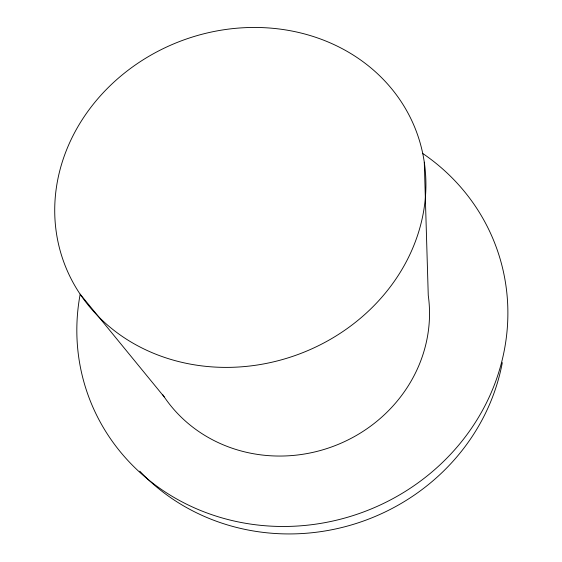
<?xml version="1.0" encoding="UTF-8"?>
<svg xmlns="http://www.w3.org/2000/svg" width="562" height="562" viewBox="0 0 562 562"><rect width="100%" height="100%" fill="white"/><g stroke="black" fill="none" stroke-linecap="round" stroke-linejoin="round"><path stroke-width="0.84" d="M80.127 294.158L164.209 396.898M424.289 162.221A187.982 167.321 -20.4 0 1 169.591 359.034A187.982 167.321 -20.4 0 1 127.082 71.03A187.982 167.321 -20.4 0 1 424.289 162.221L428.258 295.38A144.715 135.456 -20.6 0 1 333.371 446.291A144.715 135.456 -20.6 0 1 162.769 394.721M502.316 362.616A209.823 197.466 -19.8 0 1 352.5 524.613A209.823 197.466 -19.8 0 1 139.805 471.181M422.673 153.433A217.072 203.191 -19.8 0 1 482.463 410.457A217.072 203.191 -19.8 0 1 222.13 517.939A217.072 203.191 -19.8 0 1 80.05 294.888"/></g></svg>
